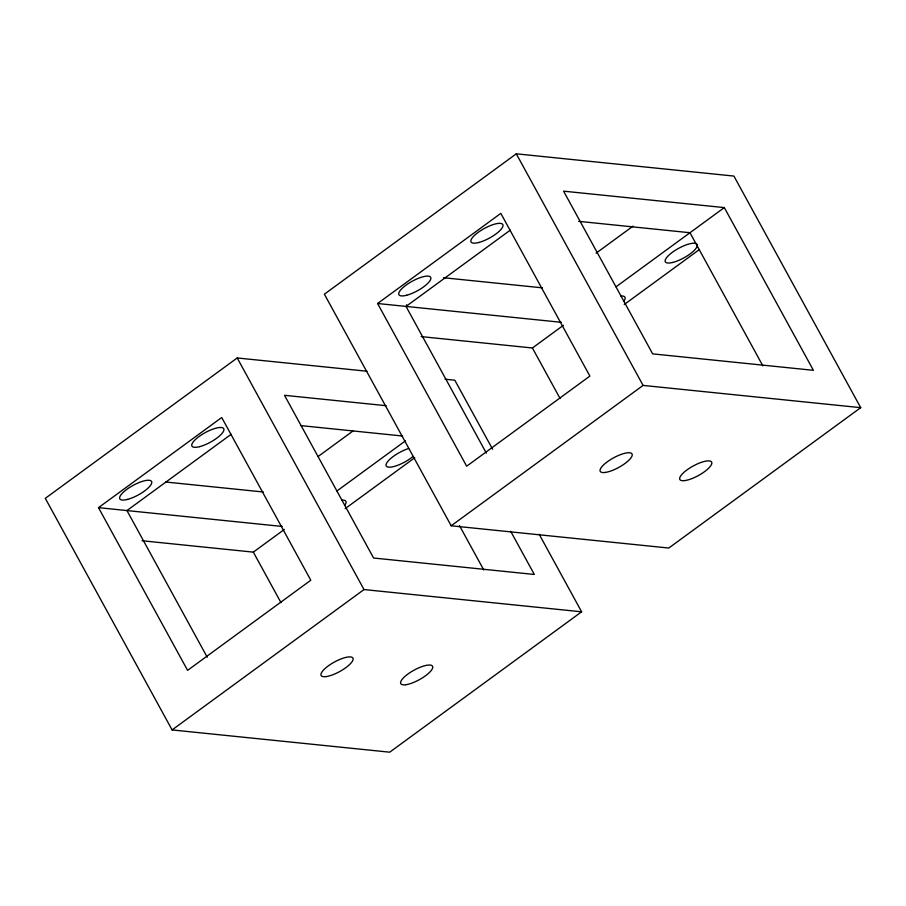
<?xml version="1.0" encoding="UTF-8"?>
<svg xmlns="http://www.w3.org/2000/svg" width="906" height="906" viewBox="0 0 906 906"><rect width="100%" height="100%" fill="white"/><g stroke="black" fill="none" stroke-linecap="round" stroke-linejoin="round"><path stroke-width="1.36" d="M366.941 371.222L237.213 357.961L45.3 498.334L172.095 729.93L389.705 752.184L581.618 611.81L539.138 534.223M516.295 153.816L324.382 294.19L451.188 525.786L668.787 548.039L860.7 407.666L733.905 176.07L516.295 153.816L643.09 385.412L860.7 407.666M98.505 507.654L221.721 417.519L310.803 580.236L187.587 670.361L98.505 507.654L282.174 526.443M377.587 303.51L500.814 213.374L589.885 376.092L466.669 466.216L377.587 303.51L561.267 322.298M231.211 434.28L126.942 510.565L207.248 657.246M510.305 230.135L406.024 306.421L486.329 453.102M318.074 456.533L352.887 431.063M596.046 253.204L633.101 226.104M142.049 540.746L253.329 552.128L284.348 529.432M336.941 490.973L405.435 440.86M421.143 336.602L532.411 347.983L563.441 325.288M616.023 286.828L724.324 207.599L813.407 370.316L652.671 353.872L563.589 191.166L724.324 207.599M345.152 508.662L414.778 457.734M624.245 304.518L699.477 249.49M172.095 729.93L364.008 589.557L581.618 611.81M451.188 525.786L643.09 385.412M578.707 221.347L689.976 232.729L762.863 365.854M443.498 277.734L542.411 287.848M445.05 379.218L454.812 380.214L492.57 449.172M386.16 405.707L284.507 395.31L373.589 558.017L534.314 574.461L510.701 531.312M300.985 425.627L402.649 436.024M165.787 482.026L263.318 491.992M688.447 232.412L689.013 233.431M532.411 347.983L560.089 398.515M406.511 304.846L406.998 305.707M459.478 525.616L483.781 569.999M237.213 357.961L364.008 589.557M253.329 552.128L280.996 602.66M620.916 296.002A18.12 5.447 -28.7 0 1 623.804 301.234M341.822 500.146A18.12 5.447 -28.7 0 1 344.722 505.378M413.057 456.465A18.12 5.447 -28.7 0 1 391.89 466.964A18.12 5.447 -28.7 0 1 388.436 460.69A18.12 5.447 -28.7 0 1 408.651 448.504M672.626 262.468A18.12 5.447 -28.7 0 0 697.314 245.56A18.12 5.447 -28.7 0 0 673.736 251.324A18.12 5.447 -28.7 0 0 672.626 262.468M406.681 295.243A18.12 5.447 -28.7 0 0 430.894 278.233A18.12 5.447 -28.7 0 0 406.794 284.586A18.12 5.447 -28.7 0 0 406.681 295.243M478.821 242.48A18.12 5.447 -28.7 0 0 503.034 225.469A18.12 5.447 -28.7 0 0 478.934 231.811A18.12 5.447 -28.7 0 0 478.821 242.48M684.97 480.576A18.12 5.447 -28.7 0 0 711.504 464.438A18.12 5.447 -28.7 0 0 690.791 467.371A18.12 5.447 -28.7 0 0 684.97 480.576M605.344 472.434A18.12 5.447 -28.7 0 0 631.878 456.296A18.12 5.447 -28.7 0 0 611.165 459.229A18.12 5.447 -28.7 0 0 605.344 472.434M127.599 499.387A18.12 5.447 -28.7 0 0 151.8 482.377A18.12 5.447 -28.7 0 0 127.701 488.73A18.12 5.447 -28.7 0 0 127.599 499.387M199.739 446.624A18.12 5.447 -28.7 0 0 223.952 429.614A18.12 5.447 -28.7 0 0 199.841 435.956A18.12 5.447 -28.7 0 0 199.739 446.624M405.877 684.721A18.12 5.447 -28.7 0 0 432.422 668.583A18.12 5.447 -28.7 0 0 411.709 671.516A18.12 5.447 -28.7 0 0 405.877 684.721M326.251 676.578A18.12 5.447 -28.7 0 0 352.785 660.44A18.12 5.447 -28.7 0 0 332.083 663.373A18.12 5.447 -28.7 0 0 326.251 676.578"/></g></svg>
